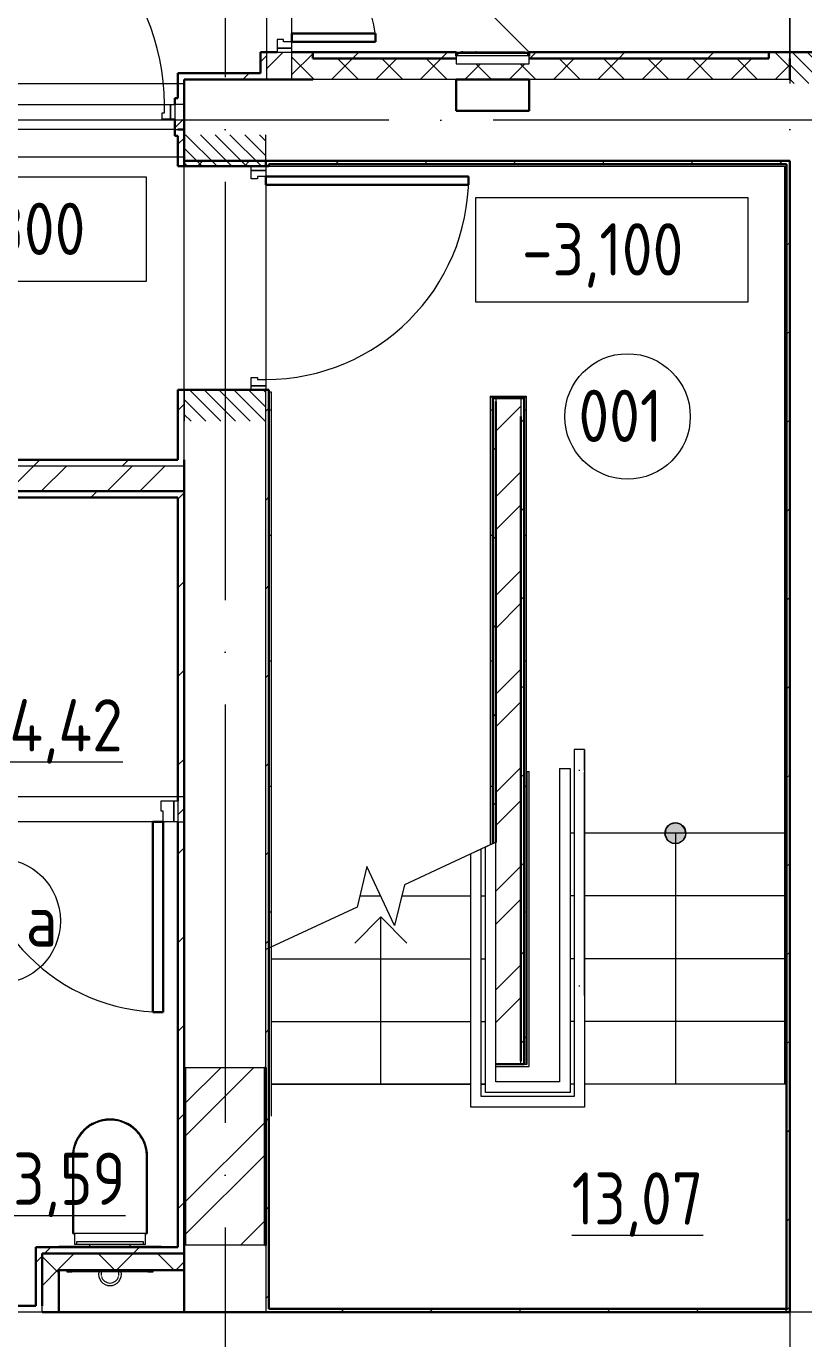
# Model space of a CAD drawing. Header units: millimetres. Extents: x -695119 to 412940, y -249585 to 622758.
# Drawn here: x -106383 to -102666, y 96660 to 102936 of the extents above; entities that cross this region are included whole.
import ezdxf

# ---------------------------------------------------------------- set-up
doc = ezdxf.new("R2010")
doc.units = ezdxf.units.MM
for name, pattern in [('ADSK_Линия сетки', [25, 20, -2.5, 0, -2.5]), ('ADSK_Сверху', [450, 300, -150]), ('ADSK_Штриховая_ш2 п1_5', [4.5, 3, -1.5])]:
    doc.linetypes.add(name, pattern=pattern)
for name, color, linetype, lineweight in [('Аннотация', 252, 'Continuous', 18), ('Двери', 8, 'Continuous', 9), ('Лестницы', 8, 'Continuous', 9), ('Линии', 7, 'Continuous', 9), ('Марки помещений', 8, 'Continuous', 20), ('Оборудование', 8, 'Continuous', 18), ('Ограждение', 8, 'Continuous', 9), ('Оси', 252, 'Continuous', 9), ('Отметки', 252, 'Continuous', 9), ('Перекрытие', 252, 'Continuous', 18), ('Сантехника', 252, 'Continuous', 18), ('Стены внутренние', 252, 'Continuous', 18), ('Стены наружные', 252, 'Continuous', 18), ('Стены штриховка', 7, 'Continuous', 9), ('Стрелки вверх', 7, 'Continuous', 18)]:
    doc.layers.add(name, color=color, linetype=linetype, lineweight=lineweight)
doc.styles.add('GOST Common_2', font='', dxfattribs={"width": 0.9, "height": 250})
doc.styles.get('GOST Common_2').set_extended_font_data('GOST type B')
pattern_1 = [(0, (-204647.66, -898.36), (0, 600), []), (90, (-204647.66, -898.36), (-600, 4e-14), [])]

# ---------------------------------------------------------------- blocks, each defined once
blk = doc.blocks.new('подвал')
at = {"layer": 'Двери', "lineweight": 18, "true_color": 0x636466}
h = blk.add_hatch(dxfattribs=at)
h.set_pattern_fill('FP_1', color=251, angle=-90, style=0, pattern_type=2)
h.set_pattern_definition([(315, (-177158.634, 21191.906), (35.3553, 35.3553), [])])
h.paths.add_polyline_path([(-176933.6, 20336.9), (-176933.6, 20486.9), (-177383.6, 20486.9), (-177383.6, 20336.9)])
h.paths.add_polyline_path([(-177383.6, 21896.9), (-176933.6, 21896.9), (-176933.6, 22046.9), (-177383.6, 22046.9)])
h = blk.add_hatch(dxfattribs=at)
h.set_pattern_fill('FP_1', color=251, angle=-90, style=0, pattern_type=2)
h.set_pattern_definition([(315, (-180083.634, 19406.906), (35.3553, 35.3553), [])])
h.paths.add_polyline_path([(-179888.6, 18721.9), (-179888.6, 18871.9), (-180278.6, 18871.9), (-180278.6, 18721.9)])
h.paths.add_polyline_path([(-180278.6, 19941.9), (-179888.6, 19941.9), (-179888.6, 20091.9), (-180278.6, 20091.9)])
at = {"layer": 'Ограждение', "true_color": 0x636466}
h = blk.add_hatch(dxfattribs=at)
h.set_pattern_fill('FP_22', color=251, style=0, pattern_type=2)
h.set_pattern_definition(pattern_1)
h.paths.add_polyline_path([(-179873.6, 16202.4), (-179863.6, 16207.1), (-179863.6, 18861.9), (-179873.6, 18861.9), (-179873.6, 16207.1)])
h = blk.add_hatch(dxfattribs=at)
h.set_pattern_fill('FP_22', color=251, style=0, pattern_type=2)
h.set_pattern_definition(pattern_1)
h.paths.add_polyline_path([(-178813.6, 16696.7), (-178803.6, 16701.4), (-178803.7, 18832), (-178813.6, 18841.9), (-178813.6, 16702.7)])
h = blk.add_hatch(dxfattribs=at)
h.set_pattern_fill('FP_22', color=251, style=0, pattern_type=2)
h.set_pattern_definition(pattern_1)
h.paths.add_polyline_path([(-178643.6, 15646.9), (-178643.6, 18841.9), (-178653.6, 18831.9), (-178653.6, 15646.9)])
at = {"layer": 'Стрелки вверх', "true_color": 0x636466}
h = blk.add_hatch(color=251, dxfattribs=at)
edge = h.paths.add_edge_path()
edge.add_arc((-177930.1, 16751.9), 50, 0, 360)
blk.add_hatch(color=251, dxfattribs=at).paths.add_polyline_path([(-177916, 16703.9), (-177892.3, 16719.2), (-177880.6, 16744.8), (-177884.6, 16772.7), (-177903.1, 16794), (-177930.1, 16801.9), (-177957.1, 16794), (-177975.6, 16772.7), (-177979.6, 16744.8), (-177967.9, 16719.2), (-177944.2, 16703.9)])
at = {"layer": 'Аннотация', "color": 251, "lineweight": 20, "true_color": 0x636466}
for p, q in [((-181761, 19890.5), (-180461, 19890.5)), ((-180461, 19890.5), (-180461, 19390.5)), ((-178884.1, 19292.2), (-178884.1, 19792.2)), ((-178884.1, 19792.2), (-177584.1, 19792.2)), ((-177584.1, 19792.2), (-177584.1, 19292.2)), ((-180461, 19390.5), (-181761, 19390.5)), ((-177584.1, 19292.2), (-178884.1, 19292.2))]:
    blk.add_line(p, q, dxfattribs=at)
at = {"layer": 'Двери', "color": 251, "true_color": 0x636466}
for p, q in [((-179803.6, 20546.9), (-179833.6, 20546.9)), ((-179833.6, 20546.9), (-179833.6, 20506.9)), ((-179803.6, 20536.9), (-179803.6, 20546.9)), ((-179763.6, 20536.9), (-179803.6, 20536.9)), ((-179763.6, 20506.9), (-179763.6, 20536.9)), ((-179833.6, 20506.9), (-179763.6, 20506.9)), ((-179833.6, 20506.9), (-179833.6, 20486.9)), ((-179763.6, 20506.9), (-179833.6, 20506.9)), ((-179833.6, 20486.9), (-179763.6, 20486.9)), ((-179763.6, 20486.9), (-179763.6, 20506.9)), ((-180373.6, 20236.9), (-180343.6, 20236.9)), ((-180373.6, 20196.9), (-180373.6, 20236.9)), ((-180343.6, 20236.9), (-180343.6, 20166.9)), ((-180343.6, 20236.9), (-180323.6, 20236.9)), ((-180343.6, 20166.9), (-180343.6, 20236.9)), ((-180323.6, 20236.9), (-180323.6, 20166.9)), ((-180383.6, 20196.9), (-180373.6, 20196.9)), ((-180383.6, 20166.9), (-180383.6, 20196.9)), ((-180343.6, 20166.9), (-180383.6, 20166.9)), ((-180323.6, 20166.9), (-180343.6, 20166.9)), ((-179958.6, 19941.9), (-179888.6, 19941.9)), ((-179958.6, 19921.9), (-179958.6, 19941.9)), ((-179958.6, 19881.9), (-179958.6, 19921.9)), ((-179958.6, 19921.9), (-179888.6, 19921.9)), ((-179888.6, 19921.9), (-179958.6, 19921.9)), ((-179888.6, 19941.9), (-179888.6, 19921.9)), ((-179888.6, 19921.9), (-179888.6, 19891.9)), ((-179928.6, 19881.9), (-179958.6, 19881.9)), ((-179928.6, 19891.9), (-179928.6, 19881.9)), ((-179888.6, 19891.9), (-179928.6, 19891.9)), ((-179958.6, 18931.9), (-179928.6, 18931.9)), ((-179958.6, 18891.9), (-179958.6, 18931.9)), ((-179928.6, 18931.9), (-179928.6, 18921.9)), ((-179928.6, 18921.9), (-179888.6, 18921.9)), ((-179888.6, 18921.9), (-179888.6, 18891.9)), ((-179888.6, 18891.9), (-179958.6, 18891.9)), ((-179958.6, 18871.9), (-179958.6, 18891.9)), ((-179958.6, 18891.9), (-179888.6, 18891.9)), ((-179888.6, 18871.9), (-179958.6, 18871.9)), ((-179888.6, 18891.9), (-179888.6, 18871.9)), ((-180388.6, 16906.9), (-180328.6, 16906.9)), ((-180388.6, 16856.9), (-180388.6, 16906.9)), ((-180328.6, 16906.9), (-180328.6, 16806.9)), ((-180328.6, 16806.9), (-180328.6, 16906.9)), ((-180328.6, 16906.9), (-180308.6, 16906.9)), ((-180308.6, 16906.9), (-180308.6, 16806.9)), ((-180378.6, 16856.9), (-180388.6, 16856.9)), ((-180378.6, 16806.9), (-180378.6, 16856.9)), ((-180328.6, 16806.9), (-180378.6, 16806.9)), ((-180308.6, 16806.9), (-180328.6, 16806.9))]:
    blk.add_line(p, q, dxfattribs=at)
at = {"layer": 'Двери', "color": 251, "lineweight": 30, "true_color": 0x636466}
for p, q in [((-179763.6, 20576.9), (-179763.6, 20536.9)), ((-179363.6, 20576.9), (-179763.6, 20576.9)), ((-179763.6, 20536.9), (-179363.6, 20536.9)), ((-179363.6, 20536.9), (-179363.6, 20576.9)), ((-179888.6, 19891.9), (-178918.6, 19891.9)), ((-179888.6, 19851.9), (-179888.6, 19891.9)), ((-178918.6, 19851.9), (-179888.6, 19851.9)), ((-178918.6, 19891.9), (-178918.6, 19851.9)), ((-180428.6, 15896.9), (-180428.6, 16806.9)), ((-180428.6, 16806.9), (-180378.6, 16806.9)), ((-180378.6, 16806.9), (-180378.6, 15896.9)), ((-180378.6, 15896.9), (-180428.6, 15896.9))]:
    blk.add_line(p, q, dxfattribs=at)
at = {"layer": 'Двери', "color": 251, "linetype": 'ADSK_Штриховая_ш2 п1_5', "true_color": 0x636466}
for p, q in [((-176933.6, 20486.9), (-177383.6, 20486.9)), ((-177383.6, 20486.9), (-177383.6, 20336.9)), ((-180278.6, 20091.9), (-180278.6, 19941.9)), ((-179888.6, 19941.9), (-179888.6, 20091.9)), ((-180278.6, 19941.9), (-179888.6, 19941.9)), ((-179888.6, 18871.9), (-180278.6, 18871.9)), ((-180278.6, 18871.9), (-180278.6, 18721.9)), ((-179888.6, 18721.9), (-179888.6, 18871.9))]:
    blk.add_line(p, q, dxfattribs=at)
at = {"layer": 'Двери', "color": 251, "true_color": 0x636466}
for centre, radius, start, end in [((-181443.6, 20236.9), 1070, 0, 90), ((-179763.6, 20536.9), 400, 0, 90), ((-179888.6, 19891.9), 970, 270, 0), ((-180378.6, 16806.9), 910, 180, 270)]:
    blk.add_arc(centre, radius, start, end, dxfattribs=at)
at = {"layer": 'Лестницы', "color": 251, "true_color": 0x636466}
for p, q in [((-178788.6, 16708.4), (-179225.3, 16504.7)), ((-178414, 16751.9), (-178434, 16751.9)), ((-178414, 16751.9), (-178434, 16751.9)), ((-177408.6, 16751.9), (-178364, 16751.9)), ((-177408.6, 16751.9), (-178364, 16751.9)), ((-179404.7, 16593.5), (-179451.9, 16399.1)), ((-179272.6, 16310.3), (-179404.7, 16593.5)), ((-179439.1, 16451.9), (-179338.6, 16451.9)), ((-179439.1, 16451.9), (-179338.6, 16451.9)), ((-179225.3, 16504.7), (-179272.6, 16310.3)), ((-179238.2, 16451.9), (-178908.2, 16451.9)), ((-179238.2, 16451.9), (-178908.2, 16451.9)), ((-178858.2, 16451.9), (-178838.2, 16451.9)), ((-178858.2, 16451.9), (-178838.2, 16451.9)), ((-178414, 16451.9), (-178434, 16451.9)), ((-178414, 16451.9), (-178434, 16451.9)), ((-177408.6, 16451.9), (-178364, 16451.9)), ((-177408.6, 16451.9), (-178364, 16451.9)), ((-179451.9, 16399.1), (-179888.6, 16195.4)), ((-179863.6, 16151.9), (-178908.2, 16151.9)), ((-179863.6, 16151.9), (-178908.2, 16151.9)), ((-178858.2, 16151.9), (-178838.2, 16151.9)), ((-178858.2, 16151.9), (-178838.2, 16151.9)), ((-178414, 16151.9), (-178434, 16151.9)), ((-178414, 16151.9), (-178434, 16151.9)), ((-177408.6, 16151.9), (-178364, 16151.9)), ((-177408.6, 16151.9), (-178364, 16151.9)), ((-179863.6, 15851.9), (-178908.2, 15851.9)), ((-179863.6, 15851.9), (-178908.2, 15851.9)), ((-178858.2, 15851.9), (-178838.2, 15851.9)), ((-178858.2, 15851.9), (-178838.2, 15851.9)), ((-178414, 15851.9), (-178434, 15851.9)), ((-178414, 15851.9), (-178434, 15851.9)), ((-177408.6, 15851.9), (-178364, 15851.9)), ((-177408.6, 15851.9), (-178364, 15851.9)), ((-179863.6, 15551.9), (-178908.2, 15551.9)), ((-179863.6, 15551.9), (-178908.2, 15551.9)), ((-178858.2, 15551.9), (-178838.2, 15551.9)), ((-178858.2, 15551.9), (-178838.2, 15551.9))]:
    blk.add_line(p, q, dxfattribs=at)
at = {"layer": 'Линии', "color": 251, "linetype": 'ADSK_Сверху', "ltscale": 100, "true_color": 0x636466}
for p, q in [((-200743.6, 20336.9), (-180278.6, 20336.9)), ((-200743.6, 19986.9), (-180278.6, 19986.9))]:
    blk.add_line(p, q, dxfattribs=at)
at = {"layer": 'Марки помещений', "color": 251, "true_color": 0x636466}
for centre in [(-178158.7, 18745.1), (-181170.8, 16332.2)]:
    blk.add_circle(centre, 300, dxfattribs=at)
at = {"layer": 'Оборудование', "color": 251, "true_color": 0x636466}
for p, q in [((-178628.6, 20486.9), (-178876.1, 20734.4)), ((-178978.6, 20468.3), (-178978.6, 20431.9)), ((-178629.5, 20469.2), (-178977.7, 20469.2)), ((-178971.6, 20479), (-178971.6, 20469.2)), ((-178636.6, 20479.9), (-178970.7, 20479.9)), ((-178647.6, 20486.9), (-178959.6, 20486.9)), ((-178959.6, 20486.9), (-178959.6, 20481.4)), ((-178950.6, 20488.9), (-178950.6, 20486.9)), ((-178946.6, 20488.9), (-178950.6, 20488.9)), ((-178946.6, 20488.9), (-178950.6, 20488.9)), ((-178950.6, 20479), (-178950.6, 20480.1)), ((-178950.6, 20479), (-178950.6, 20480.1)), ((-178946.6, 20488.9), (-178886.1, 20488.9)), ((-178882.1, 20488.9), (-178886.1, 20488.9)), ((-178882.1, 20488.9), (-178886.1, 20488.9)), ((-178882.1, 20486.9), (-178882.1, 20488.9)), ((-178656.6, 20480.1), (-178656.6, 20479)), ((-178656.6, 20479), (-178656.6, 20480.1)), ((-178647.6, 20481.4), (-178647.6, 20486.9)), ((-178635.6, 20469.2), (-178635.6, 20479)), ((-178628.6, 20431.9), (-178628.6, 20468.3)), ((-178978.6, 20431.9), (-178628.6, 20431.9))]:
    blk.add_line(p, q, dxfattribs=at)
for points, knots in [([(-178977.7, 20469.2), (-178977.8, 20469.2), (-178977.9, 20469.2), (-178978.1, 20469.1), (-178978.2, 20469.1), (-178978.4, 20468.9), (-178978.5, 20468.8), (-178978.6, 20468.5), (-178978.6, 20468.4), (-178978.6, 20468.3)], [0, 0, 0, 0, 0.166667, 0.25, 0.333333, 0.5, 0.666667, 0.833333, 1, 1, 1, 1]), ([(-178970.7, 20479.9), (-178970.8, 20479.9), (-178970.9, 20479.9), (-178971, 20479.8), (-178971.2, 20479.8), (-178971.3, 20479.7), (-178971.4, 20479.6), (-178971.5, 20479.4), (-178971.6, 20479.2), (-178971.6, 20479), (-178971.6, 20479)], [0, 0, 0, 0, 0.166667, 0.25, 0.333333, 0.416667, 0.541667, 0.666667, 0.833333, 1, 1, 1, 1]), ([(-178959.6, 20481.4), (-178959.6, 20481.3), (-178959.7, 20481.1), (-178959.7, 20480.9), (-178959.8, 20480.7), (-178959.9, 20480.5), (-178960.1, 20480.4), (-178960.2, 20480.2), (-178960.4, 20480.1), (-178960.6, 20480), (-178960.8, 20479.9), (-178961, 20479.9), (-178961.2, 20479.9)], [0, 0, 0, 0, 0.166667, 0.25, 0.333333, 0.416667, 0.5, 0.583333, 0.666667, 0.75, 0.833333, 1, 1, 1, 1]), ([(-178646.1, 20479.9), (-178646.2, 20479.9), (-178646.4, 20479.9), (-178646.7, 20480), (-178646.9, 20480.1), (-178647, 20480.2), (-178647.2, 20480.4), (-178647.3, 20480.5), (-178647.4, 20480.7), (-178647.5, 20480.9), (-178647.6, 20481.1), (-178647.6, 20481.3), (-178647.6, 20481.4)], [-1, -1, -1, -1, -0.833333, -0.75, -0.666667, -0.583333, -0.5, -0.416667, -0.333333, -0.25, -0.166667, 0, 0, 0, 0]), ([(-178635.6, 20479), (-178635.6, 20479), (-178635.7, 20479.2), (-178635.7, 20479.4), (-178635.9, 20479.6), (-178636, 20479.7), (-178636.1, 20479.8), (-178636.2, 20479.8), (-178636.4, 20479.9), (-178636.5, 20479.9), (-178636.6, 20479.9)], [-1, -1, -1, -1, -0.833333, -0.666667, -0.541667, -0.416667, -0.333333, -0.25, -0.166667, 0, 0, 0, 0]), ([(-178628.6, 20468.3), (-178628.6, 20468.4), (-178628.7, 20468.5), (-178628.7, 20468.8), (-178628.9, 20468.9), (-178629.1, 20469.1), (-178629.2, 20469.1), (-178629.3, 20469.2), (-178629.5, 20469.2), (-178629.5, 20469.2)], [-1, -1, -1, -1, -0.833333, -0.666667, -0.5, -0.333333, -0.25, -0.166667, 0, 0, 0, 0])]:
    blk.add_open_spline(points, degree=3, knots=knots, dxfattribs=at)
at = {"layer": 'Ограждение', "color": 251, "true_color": 0x636466}
for p, q in [((-179873.6, 19941.9), (-177408.6, 19941.9)), ((-177408.6, 19941.9), (-177408.6, 17051.9)), ((-179873.6, 18861.9), (-179863.6, 18861.9)), ((-179863.6, 18861.9), (-179863.6, 16207.1)), ((-178813.6, 18841.9), (-178803.6, 18831.9)), ((-178813.6, 16696.7), (-178813.6, 18841.9)), ((-178803.6, 18831.9), (-178813.6, 18841.9)), ((-178813.6, 18841.9), (-178643.6, 18841.9)), ((-178653.6, 18831.9), (-178643.6, 18841.9)), ((-178643.6, 18841.9), (-178653.6, 18831.9)), ((-178643.6, 18841.9), (-178643.6, 15646.9)), ((-178414, 17151.9), (-178414, 17051.4)), ((-178364, 17151.9), (-178414, 17151.9)), ((-178414, 17151.9), (-178414, 17051.9)), ((-178386.7, 17151.9), (-178391.4, 17151.9)), ((-178364, 17051.4), (-178364, 17151.9)), ((-178364, 17151.9), (-178364, 17051.9)), ((-178638.6, 17046.9), (-178628.6, 17046.9)), ((-178638.6, 15646.9), (-178638.6, 17046.9)), ((-178628.6, 15636.9), (-178628.6, 17046.9)), ((-178484, 17061.9), (-178434, 17061.9)), ((-178484, 17061.9), (-178484, 17051.9)), ((-178484, 17051.9), (-178484, 15851.9)), ((-178434, 17061.9), (-178434, 17051.9)), ((-178434, 17051.9), (-178434, 15851.9)), ((-178414, 17051.9), (-178414, 15851.9)), ((-178414, 17044.5), (-178414, 15975.3)), ((-178364, 17051.9), (-178364, 15851.9)), ((-178364, 15975.3), (-178364, 17044.5)), ((-177408.6, 17051.9), (-177408.6, 15851.9)), ((-178788.6, 16708.4), (-178838.2, 16685.2)), ((-178788.6, 16708.4), (-178838.2, 16685.2)), ((-178800.7, 16702.7), (-178825.7, 16691.1)), ((-178788.2, 16708.4), (-178788.6, 16708.4)), ((-178788.2, 16708.4), (-178788.6, 16708.4)), ((-178788.2, 15562.3), (-178788.2, 16708.4)), ((-178858.2, 16675.9), (-178908.2, 16652.6)), ((-178908.2, 15442.3), (-178908.2, 16652.6)), ((-178858.2, 15492.3), (-178858.2, 16675.9)), ((-178838.2, 15512.3), (-178838.2, 16685.2)), ((-179863.6, 16207.1), (-179873.6, 16202.4)), ((-179863.6, 16207.1), (-179863.6, 15398.1)), ((-178386.4, 16020.9), (-178391.6, 16020.9)), ((-178484, 15851.9), (-178484, 15562.3)), ((-178434, 15851.9), (-178434, 15512.3)), ((-178414, 15851.9), (-178414, 15492.3)), ((-178364, 15851.9), (-178364, 15442.3)), ((-177408.6, 15851.9), (-177408.6, 15551.9)), ((-178788.2, 15636.9), (-178628.6, 15636.9)), ((-178653.6, 15646.9), (-178638.6, 15646.9)), ((-178434, 15512.3), (-178838.2, 15512.3)), ((-178484, 15562.3), (-178788.2, 15562.3)), ((-178364, 15442.3), (-178908.2, 15442.3)), ((-178414, 15492.3), (-178858.2, 15492.3))]:
    blk.add_line(p, q, dxfattribs=at)
blk.add_open_spline([(-178387.1, 17051.9), (-178387.7, 17051.9), (-178389, 17051.9), (-178390.3, 17051.9), (-178391, 17051.9)], degree=3, dxfattribs=at)
at = {"layer": 'Оси', "color": 251, "linetype": 'ADSK_Линия сетки', "ltscale": 100, "true_color": 0x636466}
for p, q in [((-180083.6, 29867.6), (-180083.6, 9961.9)), ((-177383.6, 29867.6), (-177383.6, 9961.9)), ((-174300.8, 20161.9), (-244444.4, 20161.9)), ((-174300.8, 14461.9), (-244444.4, 14461.9))]:
    blk.add_line(p, q, dxfattribs=at)
at = {"layer": 'Перекрытие', "color": 251, "true_color": 0x636466}
for p, q in [((-179763.6, 20576.9), (-179763.6, 21806.9)), ((-180278.6, 18871.9), (-180278.6, 19941.9)), ((-181358.6, 16926.9), (-180308.6, 16926.9)), ((-180428.6, 16806.9), (-181288.6, 16806.9)), ((-178908.2, 15551.9), (-179863.6, 15551.9)), ((-178838.2, 15551.9), (-178858.2, 15551.9)), ((-178414, 15551.9), (-178434, 15551.9)), ((-177398.6, 15551.9), (-178364, 15551.9))]:
    blk.add_line(p, q, dxfattribs=at)
at = {"layer": 'Сантехника', "color": 251, "true_color": 0x636466}
for p, q in [((-180813.6, 15204.9), (-180813.6, 14844.9)), ((-180808.6, 15204.9), (-180808.6, 14844.9)), ((-180458.6, 14844.9), (-180458.6, 15204.9)), ((-180453.6, 14844.9), (-180453.6, 15204.9)), ((-180803.6, 14839.9), (-180463.6, 14839.9)), ((-180803.6, 14834.9), (-180803.6, 14784.9)), ((-180463.6, 14784.9), (-180463.6, 14834.9)), ((-180791.8, 14784.9), (-180803.6, 14784.9)), ((-180791.8, 14799.9), (-180475.4, 14799.9)), ((-180791.8, 14784.9), (-180791.8, 14799.9)), ((-180475.4, 14784.9), (-180791.8, 14784.9)), ((-180475.4, 14799.9), (-180475.4, 14784.9)), ((-180463.6, 14784.9), (-180475.4, 14784.9))]:
    blk.add_line(p, q, dxfattribs=at)
at = {"layer": 'Сантехника', "color": 251, "lineweight": 9, "true_color": 0x636466}
for p, q in [((-180848.6, 14774.9), (-180878.6, 14774.9)), ((-180878.6, 14774.9), (-180878.6, 14771.9)), ((-180877.1, 14771.9), (-180877.1, 14773.4)), ((-180877.1, 14773.4), (-180850.1, 14773.4)), ((-180851.1, 14772.4), (-180876.1, 14772.4)), ((-180850.1, 14773.4), (-180850.1, 14771.9)), ((-180418.6, 14774.9), (-180848.6, 14774.9)), ((-180848.6, 14774.9), (-180848.6, 14771.9)), ((-180848.6, 14771.9), (-180848.6, 14774.9)), ((-180839.5, 14774.9), (-180840.4, 14774.9)), ((-180764.5, 14777.9), (-180502.7, 14777.9)), ((-180764.5, 14774.9), (-180764.5, 14777.9)), ((-180730.6, 14777.9), (-180730.6, 14784.9)), ((-180536.6, 14777.9), (-180536.6, 14784.9)), ((-180502.7, 14774.9), (-180502.7, 14777.9)), ((-180426.9, 14774.9), (-180427.7, 14774.9)), ((-180418.6, 14771.9), (-180418.6, 14774.9)), ((-180388.6, 14774.9), (-180418.6, 14774.9)), ((-180418.6, 14774.9), (-180418.6, 14771.9)), ((-180417.1, 14771.9), (-180417.1, 14773.4)), ((-180417.1, 14773.4), (-180390.1, 14773.4)), ((-180391.1, 14772.4), (-180416.1, 14772.4)), ((-180390.1, 14773.4), (-180390.1, 14771.9)), ((-180388.6, 14771.9), (-180388.6, 14774.9)), ((-180840.4, 14661.9), (-180840.4, 14654.9)), ((-180840.4, 14654.9), (-180815.4, 14654.9)), ((-180451.9, 14654.9), (-180815.4, 14654.9)), ((-180451.9, 14654.9), (-180426.9, 14654.9)), ((-180426.9, 14654.9), (-180426.9, 14661.9))]:
    blk.add_line(p, q, dxfattribs=at)
at = {"layer": 'Сантехника', "color": 251, "true_color": 0x636466, "flags": 128}
for points in [[(-180458.6, 15204.9), (-180458.8, 15211.9), (-180459.2, 15218.9), (-180459.9, 15225.9), (-180460.9, 15232.8), (-180462.1, 15239.7), (-180463.6, 15246.5), (-180465.4, 15253.3), (-180467.5, 15260), (-180469.9, 15266.6), (-180472.4, 15273.1), (-180475.3, 15279.4), (-180478.4, 15285.7), (-180481.8, 15291.9), (-180485.4, 15297.9), (-180489.2, 15303.7), (-180493.3, 15309.4), (-180497.6, 15314.9), (-180502.1, 15320.3), (-180506.8, 15325.5), (-180511.7, 15330.4), (-180516.8, 15335.2), (-180522.1, 15339.8), (-180527.6, 15344.1), (-180533.3, 15348.3), (-180539.1, 15352.2), (-180545, 15355.8), (-180551.2, 15359.2), (-180557.4, 15362.4), (-180563.7, 15365.3), (-180570.2, 15368), (-180576.8, 15370.4), (-180583.5, 15372.6), (-180590.2, 15374.4), (-180597, 15376), (-180603.9, 15377.4), (-180610.8, 15378.4), (-180617.8, 15379.2), (-180624.7, 15379.7), (-180631.7, 15379.9), (-180638.7, 15379.8), (-180645.7, 15379.5), (-180652.7, 15378.9), (-180659.6, 15378), (-180666.5, 15376.8), (-180673.4, 15375.3), (-180680.2, 15373.6), (-180686.9, 15371.6), (-180693.5, 15369.3), (-180700, 15366.8), (-180706.5, 15364), (-180712.8, 15361), (-180718.9, 15357.7), (-180725, 15354.2), (-180730.9, 15350.4), (-180736.6, 15346.4), (-180742.2, 15342.2), (-180747.6, 15337.7), (-180752.8, 15333), (-180757.8, 15328.2), (-180762.7, 15323.1), (-180767.3, 15317.9), (-180771.7, 15312.4), (-180775.9, 15306.8), (-180779.9, 15301), (-180783.6, 15295.1), (-180787.1, 15289), (-180790.3, 15282.8), (-180793.3, 15276.5), (-180796, 15270.1), (-180798.5, 15263.5), (-180800.7, 15256.9), (-180802.7, 15250.2), (-180804.4, 15243.4), (-180805.8, 15236.5), (-180806.9, 15229.6), (-180807.7, 15222.7), (-180808.3, 15215.7), (-180808.6, 15208.7), (-180808.6, 15204.9)], [(-180808.6, 14844.9), (-180808.6, 14844.7), (-180808.6, 14844.5), (-180808.6, 14844.3), (-180808.6, 14844.1), (-180808.5, 14843.9), (-180808.5, 14843.7), (-180808.4, 14843.5), (-180808.4, 14843.3), (-180808.3, 14843.1), (-180808.2, 14843), (-180808.2, 14842.8), (-180808.1, 14842.6), (-180808, 14842.4), (-180807.9, 14842.2), (-180807.8, 14842.1), (-180807.6, 14841.9), (-180807.5, 14841.8), (-180807.4, 14841.6), (-180807.3, 14841.5), (-180807.1, 14841.3), (-180807, 14841.2), (-180806.8, 14841.1), (-180806.7, 14840.9), (-180806.5, 14840.8), (-180806.3, 14840.7), (-180806.2, 14840.6), (-180806, 14840.5), (-180805.8, 14840.4), (-180805.6, 14840.3), (-180805.4, 14840.2), (-180805.3, 14840.2), (-180805.1, 14840.1), (-180804.9, 14840.1), (-180804.7, 14840), (-180804.5, 14840), (-180804.3, 14839.9), (-180804.1, 14839.9), (-180803.9, 14839.9), (-180803.7, 14839.9), (-180803.6, 14839.9)], [(-180463.6, 14839.9), (-180463.4, 14839.9), (-180463.2, 14839.9), (-180463, 14839.9), (-180462.8, 14840), (-180462.6, 14840), (-180462.4, 14840), (-180462.3, 14840.1), (-180462.1, 14840.2), (-180461.9, 14840.2), (-180461.7, 14840.3), (-180461.5, 14840.4), (-180461.3, 14840.5), (-180461.1, 14840.6), (-180461, 14840.7), (-180460.8, 14840.8), (-180460.6, 14840.9), (-180460.5, 14841), (-180460.3, 14841.1), (-180460.2, 14841.3), (-180460, 14841.4), (-180459.9, 14841.6), (-180459.8, 14841.7), (-180459.7, 14841.9), (-180459.5, 14842), (-180459.4, 14842.2), (-180459.3, 14842.4), (-180459.2, 14842.5), (-180459.1, 14842.7), (-180459, 14842.9), (-180459, 14843.1), (-180458.9, 14843.3), (-180458.8, 14843.5), (-180458.8, 14843.7), (-180458.7, 14843.9), (-180458.7, 14844.1), (-180458.7, 14844.3), (-180458.7, 14844.5), (-180458.6, 14844.7), (-180458.6, 14844.9), (-180458.6, 14844.9)]]:
    blk.add_lwpolyline(points, dxfattribs=at)
at = {"layer": 'Сантехника', "color": 251, "lineweight": 9, "true_color": 0x636466, "flags": 128}
for points in [[(-180676.3, 14653.8), (-180676.3, 14652.7), (-180676.3, 14651.6), (-180676.3, 14650.6), (-180676.3, 14649.7), (-180676.3, 14648.8), (-180676.3, 14648), (-180676.3, 14647.2), (-180676.3, 14646.5), (-180676.3, 14645.9), (-180676.3, 14645.3), (-180676.3, 14644.9), (-180676.3, 14644.5), (-180676.3, 14644.1), (-180676.3, 14643.8), (-180676.3, 14643.6), (-180676.3, 14643.5), (-180676.3, 14643.5), (-180676.3, 14643.5)], [(-180590.9, 14643.5), (-180590.9, 14643.5), (-180590.9, 14643.6), (-180590.9, 14643.8), (-180590.9, 14644), (-180590.9, 14644.4), (-180590.9, 14644.7), (-180590.9, 14645.2), (-180590.9, 14645.7), (-180590.9, 14646.3), (-180590.9, 14647), (-180590.9, 14647.7), (-180590.9, 14648.5), (-180590.9, 14649.4), (-180590.9, 14650.3), (-180590.9, 14651.3), (-180590.9, 14652.4), (-180590.9, 14653.5), (-180590.9, 14654.6)]]:
    blk.add_lwpolyline(points, dxfattribs=at)
at = {"layer": 'Сантехника', "color": 251, "true_color": 0x636466}
for centre, radius, start, end in [((-180633.6, 15204.9), 180, 0, 180), ((-180633.6, 15204.9), 175, 179.09224, 180), ((-180633.6, 15204.9), 175, 179.09224, 180), ((-180633.6, 15204.9), 175, 0, 0.90776), ((-180633.6, 15204.9), 175, 0, 0.90776), ((-180803.6, 14844.9), 10, 180, 270), ((-180803.6, 14844.9), 5, 180, 210), ((-180803.6, 14844.9), 5, 180, 210), ((-180803.6, 14844.9), 5, 195, 210), ((-180803.6, 14844.9), 5, 240, 270), ((-180803.6, 14844.9), 5, 240, 270), ((-180803.6, 14844.9), 5, 240, 270), ((-180463.6, 14844.9), 10, 270, 0), ((-180463.6, 14844.9), 5, 270, 300), ((-180463.6, 14844.9), 5, 270, 300), ((-180463.6, 14844.9), 5, 270, 300), ((-180463.6, 14844.9), 5, 330, 0), ((-180463.6, 14844.9), 5, 330, 0), ((-180463.6, 14844.9), 5, 330, 345)]:
    blk.add_arc(centre, radius, start, end, dxfattribs=at)
at = {"layer": 'Сантехника', "color": 251, "lineweight": 9, "true_color": 0x636466}
for radius, start, end in [(55, 167.97419, 270), (42.7, 175.80244, 177.75826), (42.7, 180, 182.08277), (42.7, 180, 189.13011), (42.7, 195, 270), (55, 270, 12.02581), (42.7, 270, 345), (42.7, 350.50138, 2.75716), (42.7, 357.46619, 0)]:
    blk.add_arc((-180633.6, 14643.5), radius, start, end, dxfattribs=at)
for points, knots in [([(-180848.6, 14774.9), (-180848.6, 14774.8), (-180848.6, 14774.8), (-180848.6, 14774.7), (-180848.5, 14774.7), (-180848.5, 14774.6), (-180848.4, 14774.5), (-180848.3, 14774.4), (-180848.2, 14774.3), (-180848.1, 14774.2), (-180848, 14774), (-180847.9, 14773.9), (-180847.8, 14773.8), (-180847.7, 14773.7), (-180847.6, 14773.5), (-180847.4, 14773.4), (-180847.3, 14773.2), (-180847.2, 14773.1), (-180847, 14772.9), (-180846.7, 14772.5), (-180846.4, 14772.2), (-180846.2, 14772)], [0, 0, 0, 0, 0.0714286, 0.1071429, 0.1428571, 0.1785714, 0.2142857, 0.25, 0.2857143, 0.3214286, 0.3571429, 0.3928571, 0.4285714, 0.4642857, 0.5, 0.5357143, 0.5714286, 0.6071429, 0.6428571, 0.7142857, 0.8571429, 0.8571429, 0.8571429, 0.8571429]), ([(-180421.1, 14772), (-180420.9, 14772.2), (-180420.6, 14772.5), (-180420.3, 14772.9), (-180420.1, 14773.1), (-180420, 14773.2), (-180419.8, 14773.4), (-180419.7, 14773.5), (-180419.6, 14773.7), (-180419.5, 14773.8), (-180419.3, 14773.9), (-180419.2, 14774), (-180419.1, 14774.2), (-180419, 14774.3), (-180419, 14774.4), (-180418.9, 14774.5), (-180418.8, 14774.6), (-180418.7, 14774.7), (-180418.7, 14774.7), (-180418.7, 14774.8), (-180418.6, 14774.8), (-180418.6, 14774.9)], [0.1428571, 0.1428571, 0.1428571, 0.1428571, 0.2857143, 0.3571429, 0.3928571, 0.4285714, 0.4642857, 0.5, 0.5357143, 0.5714286, 0.6071429, 0.6428571, 0.6785714, 0.7142857, 0.75, 0.7857143, 0.8214286, 0.8571429, 0.8928571, 0.9285714, 1, 1, 1, 1])]:
    blk.add_open_spline(points, degree=3, knots=knots, dxfattribs=at)
at = {"layer": 'Стены внутренние', "color": 251, "lineweight": 30, "true_color": 0x636466}
for p, q in [((-179663.6, 20486.9), (-179763.6, 20486.9)), ((-177383.6, 20486.9), (-177483.6, 20486.9)), ((-177483.6, 20486.9), (-177483.6, 20456.9)), ((-177483.6, 20456.9), (-178628.6, 20456.9)), ((-179763.6, 20356.9), (-179663.6, 20356.9)), ((-178978.6, 20356.9), (-178628.6, 20356.9))]:
    blk.add_line(p, q, dxfattribs=at)
at = {"layer": 'Стены внутренние', "color": 251, "linetype": 'Continuous', "lineweight": 9, "true_color": 0x636466}
for p, q in [((-179763.6, 20379.4), (-179663.6, 20479.4)), ((-179663.6, 20362.4), (-179763.6, 20462.4)), ((-177424.7, 20456.9), (-177454.7, 20486.9)), ((-179574, 20356.9), (-179474, 20456.9)), ((-179446, 20356.9), (-179546, 20456.9)), ((-179361.9, 20356.9), (-179261.9, 20456.9)), ((-179233.9, 20356.9), (-179333.9, 20456.9)), ((-179149.7, 20356.9), (-179049.7, 20456.9)), ((-179021.7, 20356.9), (-179121.7, 20456.9)), ((-178937.6, 20356.9), (-178862.6, 20431.9)), ((-178809.6, 20356.9), (-178884.6, 20431.9)), ((-178725.5, 20356.9), (-178650.5, 20431.9)), ((-178597.5, 20356.9), (-178672.5, 20431.9)), ((-178628.6, 20453.8), (-178625.5, 20456.9)), ((-178513.4, 20356.9), (-178413.4, 20456.9)), ((-178385.4, 20356.9), (-178485.4, 20456.9)), ((-178301.2, 20356.9), (-178201.2, 20456.9)), ((-178173.2, 20356.9), (-178273.2, 20456.9)), ((-178089.1, 20356.9), (-177989.1, 20456.9)), ((-177961.1, 20356.9), (-178061.1, 20456.9)), ((-177877, 20356.9), (-177777, 20456.9)), ((-177749, 20356.9), (-177849, 20456.9)), ((-177664.8, 20356.9), (-177564.8, 20456.9)), ((-177536.8, 20356.9), (-177636.8, 20456.9)), ((-177452.7, 20356.9), (-177383.6, 20426)), ((-177383.6, 20415.8), (-177424.7, 20456.9)), ((-179658.1, 20356.9), (-179663.6, 20362.4))]:
    blk.add_line(p, q, dxfattribs=at)
at = {"layer": 'Стены наружные', "color": 251, "true_color": 0x636466}
for p, q in [((-177383.6, 20456.9), (-177383.6, 22141.5)), ((-179883.6, 20486.9), (-179883.6, 21896.9)), ((-178978.6, 20486.9), (-178959.6, 20486.9)), ((-178647.6, 20486.9), (-178628.6, 20486.9)), ((-178978.6, 20356.9), (-179663.6, 20356.9)), ((-177383.6, 20356.9), (-178628.6, 20356.9)), ((-181403.6, 20236.9), (-180373.6, 20236.9)), ((-180323.6, 20116.9), (-181493.6, 20116.9)), ((-179888.6, 19891.9), (-179888.6, 18921.9)), ((-180278.6, 18536.9), (-180278.6, 18871.9)), ((-179888.6, 15631.9), (-179888.6, 18871.9)), ((-180273.6, 15631.9), (-179893.6, 15631.9)), ((-179893.6, 14781.9), (-180273.6, 14781.9)), ((-179888.6, 14781.9), (-179888.6, 14461.9)), ((-180958.6, 14461.9), (-181978.6, 14461.9))]:
    blk.add_line(p, q, dxfattribs=at)
at = {"layer": 'Стены наружные', "color": 251, "lineweight": 30, "true_color": 0x636466}
for p, q in [((-179833.6, 20486.9), (-179913.6, 20486.9)), ((-179913.6, 20486.9), (-179913.6, 20386.9)), ((-179663.6, 20486.9), (-179663.6, 20456.9)), ((-178978.6, 20486.9), (-179663.6, 20486.9)), ((-178978.6, 20468.5), (-178978.6, 20486.9)), ((-177483.6, 20486.9), (-178628.6, 20486.9)), ((-178628.6, 20486.9), (-178628.6, 20468.5)), ((-177483.6, 20456.9), (-177483.6, 20486.9)), ((-176933.6, 20486.9), (-177383.6, 20486.9)), ((-179663.6, 20456.9), (-178978.6, 20456.9)), ((-177383.6, 20456.9), (-177383.6, 20356.9)), ((-179913.6, 20386.9), (-180308.6, 20386.9)), ((-180308.6, 20386.9), (-180308.6, 20266.9)), ((-180278.6, 20356.9), (-179763.6, 20356.9)), ((-180278.6, 19941.9), (-180278.6, 20356.9)), ((-178978.6, 20206.9), (-178978.6, 20356.9)), ((-178628.6, 20356.9), (-178628.6, 20206.9)), ((-180308.6, 20266.9), (-180323.6, 20266.9)), ((-180323.6, 20266.9), (-180323.6, 20236.9)), ((-180323.6, 20166.9), (-180323.6, 20086.9)), ((-178628.6, 20206.9), (-178978.6, 20206.9)), ((-180323.6, 20086.9), (-180308.6, 20086.9)), ((-180308.6, 20116.9), (-180278.6, 20116.9)), ((-180308.6, 20086.9), (-180308.6, 19941.9)), ((-180278.6, 19966.9), (-177383.6, 19966.9)), ((-179888.6, 19966.9), (-179888.6, 19941.9)), ((-177383.6, 14461.9), (-177383.6, 19966.9)), ((-180308.6, 19941.9), (-179873.6, 19941.9)), ((-179873.6, 19951.9), (-177398.6, 19951.9)), ((-179873.6, 19941.9), (-179873.6, 19951.9)), ((-177398.6, 19951.9), (-177398.6, 14476.9)), ((-179873.6, 18871.9), (-180308.6, 18871.9)), ((-180308.6, 18871.9), (-180308.6, 18536.9)), ((-179873.6, 14476.9), (-179873.6, 18871.9)), ((-178653.6, 18831.9), (-178803.6, 18831.9)), ((-178803.6, 18831.9), (-178803.6, 16701.4)), ((-178653.6, 15646.9), (-178653.6, 18831.9)), ((-178788.6, 18816.9), (-178788.6, 16708.2)), ((-178668.6, 15661.9), (-178668.6, 18744.3)), ((-180308.6, 18536.9), (-182078.6, 18536.9)), ((-180278.6, 14461.9), (-180278.6, 18536.9)), ((-183303.6, 18386.9), (-180278.6, 18386.9)), ((-183273.6, 18356.9), (-180308.6, 18356.9)), ((-180308.6, 18356.9), (-180308.6, 16906.9)), ((-180308.6, 16806.9), (-180308.6, 14771.9)), ((-180278.6, 15631.9), (-180273.6, 15631.9)), ((-180273.6, 15631.9), (-180273.6, 14781.9)), ((-179893.6, 15631.9), (-179888.6, 15631.9)), ((-179893.6, 14781.9), (-179893.6, 15631.9)), ((-179888.6, 15631.9), (-179888.6, 14781.9)), ((-178788.2, 15646.9), (-178653.6, 15646.9)), ((-180308.6, 14771.9), (-180988.6, 14771.9)), ((-180988.6, 14771.9), (-180988.6, 14491.9)), ((-180273.6, 14781.9), (-180278.6, 14781.9)), ((-179888.6, 14781.9), (-179893.6, 14781.9)), ((-180278.6, 14741.9), (-180958.6, 14741.9)), ((-180958.6, 14741.9), (-180958.6, 14491.9)), ((-180878.6, 14661.9), (-180278.6, 14661.9)), ((-180878.6, 14461.9), (-180878.6, 14661.9)), ((-180988.6, 14491.9), (-181948.6, 14491.9)), ((-180958.6, 14461.9), (-177383.6, 14461.9)), ((-179888.6, 14461.9), (-177383.6, 14461.9)), ((-177398.6, 14476.9), (-179873.6, 14476.9))]:
    blk.add_line(p, q, dxfattribs=at)
at = {"layer": 'Стены наружные', "color": 251, "linetype": 'Continuous', "lineweight": 9, "true_color": 0x636466}
for p, q in [((-179913.6, 20441.5), (-179883.6, 20471.5)), ((-179883.6, 20408.3), (-179805, 20486.9)), ((-179474, 20456.9), (-179444, 20486.9)), ((-179049.7, 20456.9), (-179019.7, 20486.9)), ((-178625.5, 20456.9), (-178595.5, 20486.9)), ((-178201.2, 20456.9), (-178171.2, 20486.9)), ((-177777, 20456.9), (-177747, 20486.9)), ((-179998.3, 20356.9), (-179968.3, 20386.9)), ((-180323.6, 20125.4), (-180278.6, 20170.4)), ((-180308.6, 20046.5), (-180278.6, 20076.5)), ((-180215.3, 19941.9), (-180190.3, 19966.9)), ((-179990.8, 19941.9), (-179965.8, 19966.9)), ((-179554.7, 19951.9), (-179539.7, 19966.9)), ((-179130.5, 19951.9), (-179115.5, 19966.9)), ((-178706.2, 19951.9), (-178691.2, 19966.9)), ((-178282, 19951.9), (-178267, 19966.9)), ((-177857.7, 19951.9), (-177842.7, 19966.9)), ((-177433.4, 19951.9), (-177418.4, 19966.9)), ((-177398.6, 19562.4), (-177383.6, 19577.4)), ((-177398.6, 19138.2), (-177383.6, 19153.2)), ((-178788.6, 18831.6), (-178788.4, 18831.9)), ((-180308.6, 18773.8), (-180278.6, 18803.8)), ((-179888.6, 18769.5), (-179873.6, 18784.5)), ((-178788.6, 18674.5), (-178668.6, 18794.5)), ((-178668.6, 18716.7), (-178653.6, 18731.7)), ((-177398.6, 18713.9), (-177383.6, 18728.9)), ((-178803.6, 18581.7), (-178788.6, 18596.7)), ((-180999.8, 18506.9), (-180969.8, 18536.9)), ((-180575.5, 18506.9), (-180545.5, 18536.9)), ((-181119.2, 18386.9), (-180999.2, 18506.9)), ((-180962.1, 18386.9), (-180842.1, 18506.9)), ((-180647.8, 18386.9), (-180527.8, 18506.9)), ((-180490.6, 18386.9), (-180370.6, 18506.9)), ((-178788.6, 18360.2), (-178668.6, 18480.2)), ((-180725.5, 18356.9), (-180695.5, 18386.9)), ((-180308.6, 18349.5), (-180278.6, 18379.5)), ((-179888.6, 18345.2), (-179873.6, 18360.2)), ((-178788.6, 18203.1), (-178668.6, 18323)), ((-178668.6, 18292.4), (-178653.6, 18307.4)), ((-177398.6, 18289.6), (-177383.6, 18304.6)), ((-178803.6, 18157.4), (-178788.6, 18172.4)), ((-180308.6, 17925.2), (-180278.6, 17955.2)), ((-178788.5, 17888.8), (-178668.6, 18008.7)), ((-179888.6, 17921), (-179873.6, 17936)), ((-178788.5, 17731.7), (-178668.6, 17851.6)), ((-178668.6, 17868.2), (-178653.6, 17883.2)), ((-177398.6, 17865.4), (-177383.6, 17880.4)), ((-178803.6, 17733.2), (-178788.6, 17748.2)), ((-180308.6, 17501), (-180278.6, 17531)), ((-179888.6, 17496.7), (-179873.6, 17511.7)), ((-178788.5, 17417.4), (-178668.6, 17537.2)), ((-178668.6, 17443.9), (-178653.6, 17458.9)), ((-177398.6, 17441.1), (-177383.6, 17456.1)), ((-178803.6, 17308.9), (-178788.6, 17323.9)), ((-178788.4, 17260.3), (-178668.6, 17380.1)), ((-180308.6, 17076.7), (-180278.6, 17106.7)), ((-179888.6, 17072.4), (-179873.6, 17087.4)), ((-178788.4, 16946), (-178668.6, 17065.8)), ((-178668.6, 17019.6), (-178653.6, 17034.6)), ((-177398.6, 17016.9), (-177383.6, 17031.9)), ((-178803.6, 16884.6), (-178788.6, 16899.6)), ((-178788.4, 16788.9), (-178668.6, 16908.6)), ((-180308.6, 16840.2), (-180278.6, 16870.2)), ((-180308.6, 16652.4), (-180278.6, 16682.4)), ((-179888.6, 16648.2), (-179873.6, 16663.2)), ((-178788.3, 16474.6), (-178668.6, 16594.3)), ((-178668.6, 16595.4), (-178653.6, 16610.4)), ((-177398.6, 16592.6), (-177383.6, 16607.6)), ((-178788.3, 16317.5), (-178668.6, 16437.2)), ((-180308.6, 16228.2), (-180278.6, 16258.2)), ((-179888.6, 16223.9), (-179873.6, 16238.9)), ((-178668.6, 16171.1), (-178653.6, 16186.1)), ((-177398.6, 16168.3), (-177383.6, 16183.3)), ((-178788.3, 16003.2), (-178668.6, 16122.9)), ((-178788.3, 15846.1), (-178668.6, 15965.7)), ((-180308.6, 15803.9), (-180278.6, 15833.9)), ((-179888.6, 15799.6), (-179873.6, 15814.6)), ((-178668.6, 15746.9), (-178653.6, 15761.9)), ((-177398.6, 15744.1), (-177383.6, 15759.1)), ((-180273.6, 15460.8), (-180102.5, 15631.9)), ((-180273.6, 15303.6), (-179945.4, 15631.9)), ((-178673.1, 15646.9), (-178668.6, 15651.4)), ((-180308.6, 15379.6), (-180278.6, 15409.6)), ((-179888.6, 15375.4), (-179873.6, 15390.4)), ((-180273.6, 14989.3), (-179893.6, 15369.3)), ((-177398.6, 15319.8), (-177383.6, 15334.8)), ((-180273.6, 14832.2), (-179893.6, 15212.2)), ((-180308.6, 14955.4), (-180278.6, 14985.4)), ((-179888.6, 14951.1), (-179873.6, 14966.1)), ((-180009.6, 14781.9), (-179893.6, 14897.9)), ((-177398.6, 14895.5), (-177383.6, 14910.5)), ((-180946.4, 14741.9), (-180916.4, 14771.9)), ((-180522.1, 14741.9), (-180492.1, 14771.9)), ((-180988.6, 14699.6), (-180958.6, 14729.6)), ((-180878.6, 14647.8), (-180958.6, 14727.8)), ((-180878.6, 14668.2), (-180804.9, 14741.9)), ((-180609.9, 14661.9), (-180689.9, 14741.9)), ((-180602.1, 14661.9), (-180522.1, 14741.9)), ((-180327.1, 14661.9), (-180407.1, 14741.9)), ((-180319.3, 14661.9), (-180278.6, 14702.5)), ((-180958.6, 14588.2), (-180878.6, 14668.2)), ((-179888.6, 14526.9), (-179873.6, 14541.9)), ((-179529.3, 14461.9), (-179514.3, 14476.9)), ((-179105.1, 14461.9), (-179090.1, 14476.9)), ((-178680.8, 14461.9), (-178665.8, 14476.9)), ((-178256.5, 14461.9), (-178241.5, 14476.9)), ((-177832.3, 14461.9), (-177817.3, 14476.9)), ((-177408, 14461.9), (-177393, 14476.9)), ((-177393, 14476.9), (-177383.6, 14486.3))]:
    blk.add_line(p, q, dxfattribs=at)
at = {"layer": 'Стены штриховка', "color": 251, "true_color": 0x636466}
for p, q in [((-179883.6, 20356.9), (-179883.6, 20486.9)), ((-179763.6, 20356.9), (-179763.6, 20486.9)), ((-180278.6, 20236.9), (-180323.6, 20236.9)), ((-180323.6, 20116.9), (-180308.6, 20116.9)), ((-180278.6, 19966.9), (-180278.6, 19941.9)), ((-178788.6, 18831.9), (-178788.6, 18816.9)), ((-178668.6, 18831.9), (-178668.6, 18744.3)), ((-180278.6, 18506.9), (-182078.6, 18506.9)), ((-180308.6, 16926.9), (-180278.6, 16926.9)), ((-180308.6, 16806.9), (-180278.6, 16806.9)), ((-178668.6, 15646.9), (-178668.6, 15661.9)), ((-180958.6, 14461.9), (-180958.6, 14491.9))]:
    blk.add_line(p, q, dxfattribs=at)
at = {"layer": 'Стрелки вверх', "color": 251, "true_color": 0x636466}
for p, q in [((-177975.6, 16772.7), (-177979.6, 16744.8)), ((-177957.1, 16794), (-177975.6, 16772.7)), ((-177930.1, 16801.9), (-177957.1, 16794)), ((-177903.1, 16794), (-177930.1, 16801.9)), ((-177884.6, 16772.7), (-177903.1, 16794)), ((-177880.6, 16744.8), (-177884.6, 16772.7)), ((-177979.6, 16744.8), (-177967.9, 16719.2)), ((-177967.9, 16719.2), (-177944.2, 16703.9)), ((-177944.2, 16703.9), (-177916, 16703.9)), ((-177930.1, 16751.9), (-177930.1, 16451.9)), ((-177916, 16703.9), (-177892.3, 16719.2)), ((-177892.3, 16719.2), (-177880.6, 16744.8)), ((-177930.1, 16451.9), (-177930.1, 16151.9)), ((-179338.6, 16351.9), (-179463.6, 16226.9)), ((-179338.6, 16151.9), (-179338.6, 16351.9)), ((-179338.6, 16351.9), (-179213.6, 16226.9)), ((-179338.6, 15851.9), (-179338.6, 16151.9)), ((-177930.1, 16151.9), (-177930.1, 15851.9)), ((-179338.6, 15551.9), (-179338.6, 15851.9)), ((-177930.1, 15851.9), (-177930.1, 15551.9))]:
    blk.add_line(p, q, dxfattribs=at)
blk.add_circle((-177930.1, 16751.9), 50, dxfattribs=at)
at = {"layer": 'Марки помещений', "color": 251, "true_color": 0x636466, "style": 'GOST Common_2', "width": 0.9}
for s, p in [('001', (-178393.6, 18622.8)), ('%%U4,42', (-181115, 17143)), ('а', (-181036.5, 16209.9)), ('%%U3,59', (-181097.4, 14974.6)), ('%%U13,07', (-178425.8, 14880.1))]:
    blk.add_text(s, height=250, dxfattribs=at).set_placement(p)
at = {"layer": 'Отметки', "color": 251, "true_color": 0x636466, "style": 'GOST Common_2', "width": 0.9}
for s, p in [('-2,300', (-181562.1, 19517.2)), ('-3,100', (-178663.9, 19418.9))]:
    blk.add_text(s, height=250, dxfattribs=at).set_placement(p)

msp = doc.modelspace()

# ---------------------------------------------------------------- block references
msp.add_blockref('подвал', (74650.568, 82325.3))

doc.saveas('drawing.dxf')
